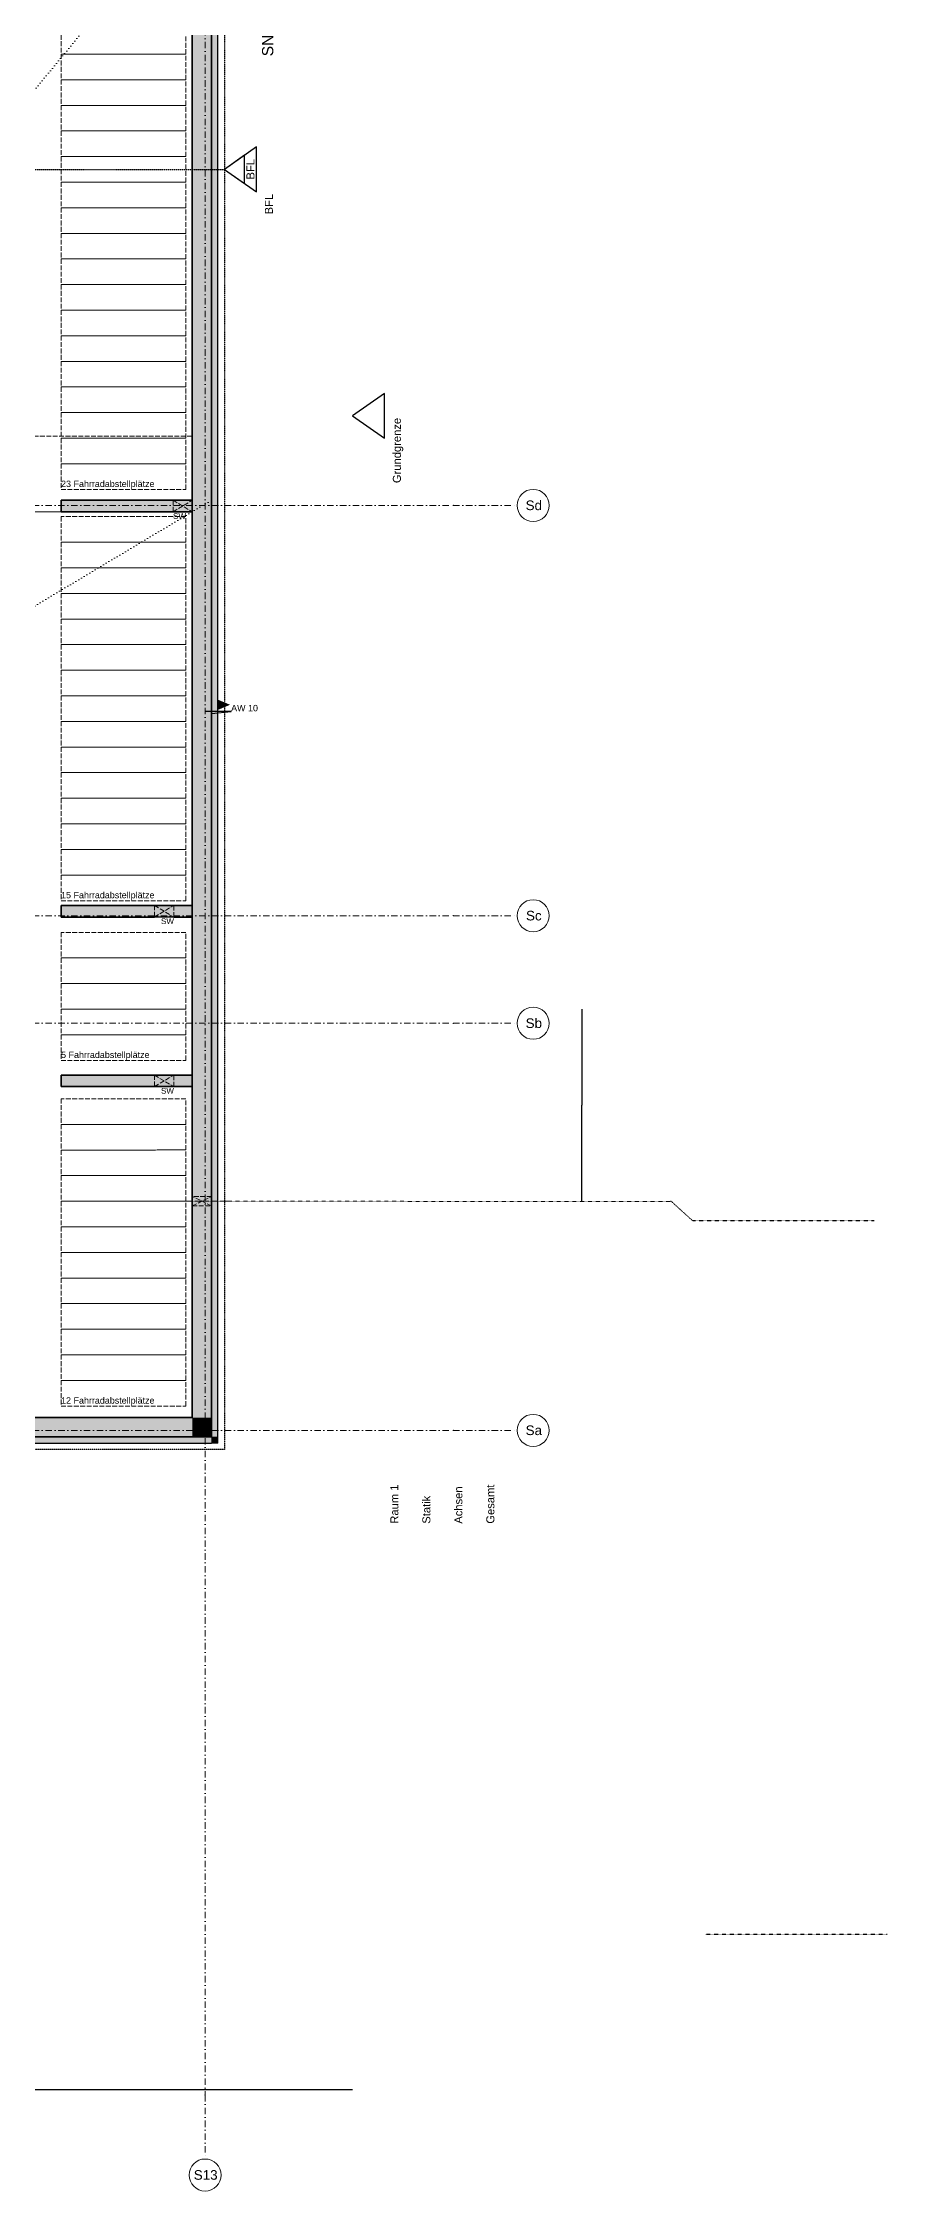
# Model space of a CAD drawing. Header units: millimetres. Extents: x 32522367 to 32638135, y 41424826 to 41540167.
# Drawn here: x 32624946 to 32638135, y 41430129 to 41463687 of the extents above; entities that cross this region are included whole.
import ezdxf
from ezdxf.enums import TextEntityAlignment as Align

# ---------------------------------------------------------------- set-up
doc = ezdxf.new("R2010")
doc.units = ezdxf.units.MM
for name, pattern in [('Achse', [0.2, 0.1, -0.05, 0, -0.05]), ('Punktlinie weit', [0.05, 0, -0.05]), ('Raster', [0.2, 0.1, -0.05, 0, -0.05]), ('Strichlinie eng', [0.1, 0.075, -0.025]), ('Strichlinie mittel', [0.15, 0.1, -0.05]), ('Strichlinie weit', [0.2, 0.15, -0.05]), ('Untersicht', [0.1, 0.075, -0.025])]:
    doc.linetypes.add(name, pattern=pattern)
for name, color, linetype in [('000 Achsraster Haupt', 251, 'Continuous'), ('110 Wand Aussen', 251, 'Continuous'), ('120 Wand Innen tragend', 251, 'Continuous'), ('220 Bodenaufbau', 251, 'Continuous'), ('240 Unterdaemmung', 251, 'Continuous'), ('571 Fahrrad Stellplaetze', 251, 'Continuous'), ('710 Kanal', 251, 'Continuous'), ('715 Lueftung', 251, 'Continuous'), ('811 Raum 2.Erschließung_ Nebenräume_Allg.räume_Technik', 251, 'Continuous'), ('955 Polierplan Beschriftung', 251, 'Continuous')]:
    doc.layers.add(name, color=color, linetype=linetype)
for name, color, linetype, lineweight in [('000 Achsraster Haupt_Stift_Nr__1', 251, 'Continuous', 13), ('110 Wand Aussen_Stift_Nr__1', 251, 'Continuous', 13), ('110 Wand Aussen_Stift_Nr__24', 251, 'Continuous', 13), ('110 Wand Aussen_Stift_Nr__29', 251, 'Continuous', 13), ('110 Wand Aussen_Stift_Nr__4', 251, 'Continuous', 35), ('110 Wand Aussen_Stift_Nr__6', 251, 'Continuous', 13), ('110 Wand Aussen_Stift_Nr__7', 251, 'Continuous', 25), ('110 Wand Aussen_Stift_Nr__78', 251, 'Continuous', 13), ('110 Wand Aussen_Stift_Nr__8', 251, 'Continuous', 35), ('120 Wand Innen tragend_Stift_Nr__1', 251, 'Continuous', 13), ('120 Wand Innen tragend_Stift_Nr__24', 251, 'Continuous', 13), ('120 Wand Innen tragend_Stift_Nr__6', 251, 'Continuous', 13), ('120 Wand Innen tragend_Stift_Nr__8', 251, 'Continuous', 35), ('220 Bodenaufbau_Stift_Nr__19', 251, 'Continuous', 0), ('240 Unterdaemmung_Stift_Nr__6', 251, 'Continuous', 13), ('571 Fahrrad Stellplaetze_Stift_Nr__1', 251, 'Continuous', 13), ('680 Grundgrenzen_Stift_Nr__16', 251, 'Continuous', 25), ('681 Fluchtlinien_Stift_Nr__10', 251, 'Continuous', 25), ('715 Lueftung_Stift_Nr__104', 251, 'Continuous', 18), ('716 Entwässerung_Stift_Nr__10', 251, 'Continuous', 25), ('851 Marker Schnittführung Neben_Stift_Nr__1', 251, 'Continuous', 13), ('915 Allgemein Beschriftung 1_Stift_Nr__1', 251, 'Continuous', 13), ('940 Einreichplan Bemassung_Stift_Nr__1', 251, 'Continuous', 13), ('955 Polierplan Beschriftung_Stift_Nr__1', 251, 'Continuous', 13), ('955 Polierplan Beschriftung_Stift_Nr__28', 251, 'Continuous', 13), ('956 Aufbauten Beschriftung_Stift_Nr__1', 251, 'Continuous', 13), ('956 Durchbruch Beschriftung_Stift_Nr__61', 251, 'Continuous', 25)]:
    doc.layers.add(name, color=color, linetype=linetype, lineweight=lineweight)
doc.layers.add('E2_LEHR_WEG_B_INTERPRETATION', color=112, linetype='Continuous', lineweight=80, true_color=0x20dd55)
doc.styles.add('ERSTELLTER_STIL_1', font='arial.ttf')
doc.styles.get("Standard").update_dxf_attribs({"font": 'arial.ttf'})
doc.dimstyles.new('ERSTELLTER_STIL__11', dxfattribs={"dimtxt": 2.5, "dimasz": 0.0912, "dimexe": 1.25, "dimexo": 0.625, "dimgap": 0, "dimtad": 1, "dimtxsty": 'Standard', "dimcen": 2.5, "dimazin": 3, "dimtfac": 1, "dimtmove": 0, "dimatfit": 3, "dimldrblk": 'ARROWHEAD_5'})
doc.dimstyles.new('ERSTELLTER_STIL__7', dxfattribs={"dimtxt": 0.5, "dimasz": 0.458937, "dimexe": 1.25, "dimexo": 0.625, "dimgap": 0, "dimtad": 1, "dimdec": 0, "dimlfac": 100, "dimtxsty": 'ERSTELLTER_STIL_1', "dimblk": 'ARROWHEAD_5', "dimblk1": 'ARROWHEAD_5', "dimblk2": 'ARROWHEAD_5', "dimcen": 2.5, "dimse1": 1, "dimse2": 1, "dimclrd": 7, "dimclre": 7, "dimclrt": 7, "dimazin": 3, "dimtfac": 1, "dimtmove": 0, "dimatfit": 3})

# ---------------------------------------------------------------- blocks, each defined once
blk = doc.blocks.new('Decke_40', base_point=(62.264, -15.078))
at = {"layer": '240 Unterdaemmung_Stift_Nr__6', "color": 7, "linetype": 'Strichlinie eng', "lineweight": 13, "flags": 128}
blk.add_lwpolyline([(62.264, -15.078), (63.463, -15.43), (62.739, -17.896), (78.255, -22.451), (82.24, -8.874), (75.284, -6.832), (75.002, -7.791), (74.398, -7.614), (74.105, -8.612), (72.665, -8.189), (71.457, -12.306), (68.108, -11.323), (66.113, -10.737), (66.093, -10.804), (63.723, -10.108)], close=True, dxfattribs=at)
blk = doc.blocks.new('Decke_61', base_point=(56.411, -7.962))
at = {"layer": '220 Bodenaufbau_Stift_Nr__19', "color": 255, "linetype": 'Continuous', "lineweight": 0, "flags": 128}
blk.add_lwpolyline([(68.923, -7.091), (69.549, -4.961), (65.73, -3.84), (68.482, 5.535), (85.043, 0.673), (78.255, -22.451), (54.228, -15.398), (55.989, -9.401)], dxfattribs=at)
blk = doc.blocks.new('Decke_86', base_point=(74.852, -6.705))
at = {"layer": '240 Unterdaemmung_Stift_Nr__6', "color": 7, "linetype": 'Strichlinie eng', "lineweight": 13, "flags": 128}
blk.add_lwpolyline([(74.852, -6.705), (75.184, -5.573), (82.573, -7.742), (82.24, -8.874)], close=True, dxfattribs=at)
blk = doc.blocks.new('Öffnung_181')
at = {"layer": '120 Wand Innen tragend_Stift_Nr__1', "color": 7, "linetype": 'Untersicht', "lineweight": 13}
for p, q in [((79.891, -14.781), (80.23, -14.693)), ((79.942, -14.609), (80.179, -14.866))]:
    blk.add_line(p, q, dxfattribs=at)
at = {"layer": '120 Wand Innen tragend_Stift_Nr__6', "color": 7, "linetype": 'Untersicht', "lineweight": 13, "flags": 128}
for points in [[(79.942, -14.609), (79.891, -14.781)], [(80.179, -14.866), (80.23, -14.693)]]:
    blk.add_lwpolyline(points, dxfattribs=at)
at = {"layer": '120 Wand Innen tragend_Stift_Nr__8', "color": 7, "linetype": 'Continuous', "lineweight": 35, "flags": 128}
for points in [[(80.23, -14.693), (79.942, -14.609)], [(79.891, -14.781), (80.179, -14.866)]]:
    blk.add_lwpolyline(points, dxfattribs=at)
blk = doc.blocks.new('Öffnung_182')
at = {"layer": '120 Wand Innen tragend_Stift_Nr__1', "color": 7, "linetype": 'Untersicht', "lineweight": 13}
for p, q in [((81.952, -8.789), (82.291, -8.701)), ((82.003, -8.617), (82.24, -8.874))]:
    blk.add_line(p, q, dxfattribs=at)
at = {"layer": '120 Wand Innen tragend_Stift_Nr__6', "color": 7, "linetype": 'Untersicht', "lineweight": 13, "flags": 128}
blk.add_lwpolyline([(82.003, -8.617), (81.952, -8.789)], dxfattribs=at)
at = {"layer": '120 Wand Innen tragend_Stift_Nr__8', "color": 7, "linetype": 'Continuous', "lineweight": 35, "flags": 128}
for points in [[(82.291, -8.701), (82.003, -8.617)], [(82.24, -8.874), (82.291, -8.701)], [(81.952, -8.789), (82.24, -8.874)]]:
    blk.add_lwpolyline(points, dxfattribs=at)
blk = doc.blocks.new('Öffnung_197')
at = {"layer": '110 Wand Aussen_Stift_Nr__1', "color": 7, "linetype": 'Untersicht', "lineweight": 13}
for p, q in [((79.186, -19.279), (79.516, -19.22)), ((79.474, -19.364), (79.228, -19.136))]:
    blk.add_line(p, q, dxfattribs=at)
at = {"layer": '110 Wand Aussen_Stift_Nr__6', "color": 7, "linetype": 'Untersicht', "lineweight": 13, "flags": 128}
for points in [[(79.186, -19.279), (79.474, -19.364)], [(79.516, -19.22), (79.228, -19.136)]]:
    blk.add_lwpolyline(points, dxfattribs=at)
at = {"layer": '110 Wand Aussen_Stift_Nr__78', "color": 5, "linetype": 'Achse', "lineweight": 13}
blk.add_line((79.783, -19.376), (78.919, -19.123), dxfattribs=at)
at = {"layer": '110 Wand Aussen_Stift_Nr__8', "color": 7, "linetype": 'Continuous', "lineweight": 35, "flags": 128}
for points in [[(79.228, -19.136), (79.186, -19.279)], [(79.474, -19.364), (79.516, -19.22)]]:
    blk.add_lwpolyline(points, dxfattribs=at)
blk = doc.blocks.new('Öffnung_231')
at = {"layer": '120 Wand Innen tragend_Stift_Nr__1', "color": 7, "linetype": 'Untersicht', "lineweight": 13}
for p, q in [((79.145, -17.324), (79.483, -17.236)), ((79.195, -17.151), (79.433, -17.409))]:
    blk.add_line(p, q, dxfattribs=at)
at = {"layer": '120 Wand Innen tragend_Stift_Nr__6', "color": 7, "linetype": 'Untersicht', "lineweight": 13, "flags": 128}
for points in [[(79.195, -17.151), (79.145, -17.324)], [(79.433, -17.409), (79.483, -17.236)]]:
    blk.add_lwpolyline(points, dxfattribs=at)
at = {"layer": '120 Wand Innen tragend_Stift_Nr__8', "color": 7, "linetype": 'Continuous', "lineweight": 35, "flags": 128}
for points in [[(79.145, -17.324), (79.433, -17.409)], [(79.483, -17.236), (79.195, -17.151)]]:
    blk.add_lwpolyline(points, dxfattribs=at)
blk = doc.blocks.new('Wand_271', base_point=(78.458, -22.823))
at = {"layer": '110 Wand Aussen_Stift_Nr__24', "linetype": 'Continuous', "lineweight": 13}
for points in [[(78.543, -22.536), (82.641, -8.575), (82.353, -8.49), (78.255, -22.451)], [(78.17, -22.739), (78.458, -22.823), (78.255, -22.451)], [(78.255, -22.451), (78.458, -22.823), (78.543, -22.536)]]:
    blk.add_hatch(color=92, dxfattribs=at).paths.add_polyline_path(points)
at = {"layer": '110 Wand Aussen_Stift_Nr__29', "linetype": 'Continuous', "lineweight": 13}
for points in [[(78.554, -22.852), (82.737, -8.603), (82.641, -8.575), (78.458, -22.823)], [(78.43, -22.919), (78.526, -22.947), (78.458, -22.823)], [(78.458, -22.823), (78.526, -22.947), (78.554, -22.852)]]:
    blk.add_hatch(color=6, dxfattribs=at).paths.add_polyline_path(points)
at = {"layer": '110 Wand Aussen_Stift_Nr__7', "color": 7, "linetype": 'Continuous', "lineweight": 25, "flags": 128}
for points in [[(78.526, -22.947), (82.737, -8.603)], [(78.526, -22.947), (78.43, -22.919)]]:
    blk.add_lwpolyline(points, dxfattribs=at)
at = {"layer": '110 Wand Aussen_Stift_Nr__8', "color": 7, "linetype": 'Continuous', "lineweight": 35}
for p, q in [((79.516, -19.22), (82.641, -8.575)), ((78.543, -22.536), (79.474, -19.364)), ((78.17, -22.739), (78.458, -22.823)), ((78.458, -22.823), (78.543, -22.536))]:
    blk.add_line(p, q, dxfattribs=at)
at = {"layer": '110 Wand Aussen_Stift_Nr__8', "color": 7, "linetype": 'Continuous', "lineweight": 35, "flags": 128}
for points in [[(82.353, -8.49), (79.228, -19.136)], [(79.186, -19.279), (78.255, -22.451)]]:
    blk.add_lwpolyline(points, dxfattribs=at)
blk = doc.blocks.new('Wand_340', base_point=(78.541, -14.197))
at = {"layer": '120 Wand Innen tragend_Stift_Nr__24', "linetype": 'Continuous', "lineweight": 13}
blk.add_hatch(color=92, dxfattribs=at).paths.add_polyline_path([(78.49, -14.37), (80.457, -14.948), (80.508, -14.775), (78.541, -14.197)])
at = {"layer": '120 Wand Innen tragend_Stift_Nr__8', "color": 7, "linetype": 'Continuous', "lineweight": 35, "flags": 128}
for points in [[(78.541, -14.197), (78.49, -14.37)], [(78.49, -14.37), (79.891, -14.781)], [(79.942, -14.609), (78.541, -14.197)], [(80.508, -14.775), (80.23, -14.693)], [(80.179, -14.866), (80.457, -14.948)], [(80.457, -14.948), (80.508, -14.775)]]:
    blk.add_lwpolyline(points, dxfattribs=at)
blk = doc.blocks.new('Wand_368', base_point=(77.795, -16.74))
at = {"layer": '120 Wand Innen tragend_Stift_Nr__24', "linetype": 'Continuous', "lineweight": 13}
blk.add_hatch(color=92, dxfattribs=at).paths.add_polyline_path([(77.744, -16.913), (79.711, -17.49), (79.762, -17.318), (77.795, -16.74)])
at = {"layer": '120 Wand Innen tragend_Stift_Nr__8', "color": 7, "linetype": 'Continuous', "lineweight": 35, "flags": 128}
for points in [[(77.795, -16.74), (77.744, -16.913)], [(79.195, -17.151), (77.795, -16.74)], [(77.744, -16.913), (79.145, -17.324)], [(79.433, -17.409), (79.711, -17.49)], [(79.762, -17.318), (79.483, -17.236)], [(79.711, -17.49), (79.762, -17.318)]]:
    blk.add_lwpolyline(points, dxfattribs=at)
blk = doc.blocks.new('Wand_374', base_point=(80.324, -8.124))
at = {"layer": '120 Wand Innen tragend_Stift_Nr__24', "linetype": 'Continuous', "lineweight": 13}
blk.add_hatch(color=92, dxfattribs=at).paths.add_polyline_path([(80.273, -8.297), (82.24, -8.874), (82.291, -8.701), (80.324, -8.124)])
at = {"layer": '120 Wand Innen tragend_Stift_Nr__8', "color": 7, "linetype": 'Continuous', "lineweight": 35, "flags": 128}
for points in [[(80.324, -8.124), (80.273, -8.297)], [(80.273, -8.297), (81.952, -8.789)], [(82.003, -8.617), (80.324, -8.124)]]:
    blk.add_lwpolyline(points, dxfattribs=at)
blk = doc.blocks.new('Wand_381', base_point=(53.942, -15.627))
at = {"layer": '110 Wand Aussen_Stift_Nr__24', "linetype": 'Continuous', "lineweight": 13}
blk.add_hatch(color=92, dxfattribs=at).paths.add_polyline_path([(78.255, -22.451), (54.027, -15.339), (53.942, -15.627), (78.17, -22.739)])
at = {"layer": '110 Wand Aussen_Stift_Nr__29', "linetype": 'Continuous', "lineweight": 13}
blk.add_hatch(color=6, dxfattribs=at).paths.add_polyline_path([(78.458, -22.823), (53.942, -15.627), (53.914, -15.723), (78.43, -22.919)])
at = {"layer": '110 Wand Aussen_Stift_Nr__7', "color": 7, "linetype": 'Continuous', "lineweight": 25, "flags": 128}
blk.add_lwpolyline([(53.914, -15.723), (78.43, -22.919)], dxfattribs=at)
at = {"layer": '110 Wand Aussen_Stift_Nr__8', "color": 7, "linetype": 'Continuous', "lineweight": 35}
for p, q in [((53.942, -15.627), (78.17, -22.739)), ((78.17, -22.739), (78.458, -22.823))]:
    blk.add_line(p, q, dxfattribs=at)
at = {"layer": '110 Wand Aussen_Stift_Nr__8', "color": 7, "linetype": 'Continuous', "lineweight": 35, "flags": 128}
blk.add_lwpolyline([(78.255, -22.451), (59.458, -16.933)], dxfattribs=at)
blk = doc.blocks.new('Wand_383', base_point=(82.641, -8.575))
at = {"layer": '110 Wand Aussen_Stift_Nr__24', "linetype": 'Continuous', "lineweight": 13}
blk.add_hatch(color=92, dxfattribs=at).paths.add_polyline_path([(84.958, 0.385), (82.353, -8.49), (82.641, -8.575), (85.246, 0.301)])
at = {"layer": '110 Wand Aussen_Stift_Nr__29', "linetype": 'Continuous', "lineweight": 13}
blk.add_hatch(color=6, dxfattribs=at).paths.add_polyline_path([(85.331, 0.589), (82.641, -8.575), (82.737, -8.603), (85.427, 0.561)])
at = {"layer": '110 Wand Aussen_Stift_Nr__4', "color": 7, "linetype": 'Continuous', "lineweight": 35}
for p, q in [((85.331, 0.589), (85.043, 0.673)), ((85.043, 0.673), (85.331, 0.589)), ((84.958, 0.385), (85.246, 0.301))]:
    blk.add_line(p, q, dxfattribs=at)
at = {"layer": '110 Wand Aussen_Stift_Nr__7', "color": 7, "linetype": 'Continuous', "lineweight": 25, "flags": 128}
blk.add_lwpolyline([(82.737, -8.603), (85.427, 0.561)], dxfattribs=at)
at = {"layer": '110 Wand Aussen_Stift_Nr__8', "color": 7, "linetype": 'Continuous', "lineweight": 35}
for p, q in [((85.246, 0.301), (85.331, 0.589)), ((82.641, -8.575), (85.246, 0.301))]:
    blk.add_line(p, q, dxfattribs=at)
at = {"layer": '110 Wand Aussen_Stift_Nr__8', "color": 7, "linetype": 'Continuous', "lineweight": 35, "flags": 128}
blk.add_lwpolyline([(84.958, 0.385), (82.353, -8.49)], dxfattribs=at)
at = {"layer": '110 Wand Aussen_Stift_Nr__8', "color": 7, "linetype": 'Continuous', "lineweight": 35}
blk.add_point((85.331, 0.589), dxfattribs=at)
blk = doc.blocks.new('Fahrradstellplatz 50x200')
at = {"layer": '571 Fahrrad Stellplaetze_Stift_Nr__1', "color": 7, "linetype": 'Strichlinie eng', "lineweight": 13}
for p, q in [((0, 1.95), (0, 0)), ((0.4, 1.95), (0, 1.95)), ((0.4, 0), (0.4, 1.95)), ((0, 0), (0.4, 0))]:
    blk.add_line(p, q, dxfattribs=at)
blk = doc.blocks.new('Träger_62', base_point=(75.925, -17.89))
at = {"layer": '715 Lueftung_Stift_Nr__104', "linetype": 'Continuous', "lineweight": 0, "true_color": 0x260033}
blk.add_hatch(color=198, dxfattribs=at).paths.add_polyline_path([(76.02, -18.064), (77.989, -11.357), (77.641, -11.547), (75.83, -17.716)])
at = {"layer": '715 Lueftung_Stift_Nr__104', "color": 202, "linetype": 'Strichlinie mittel', "lineweight": 18, "true_color": 0x9900cc, "flags": 128}
for points in [[(76.02, -18.064), (77.989, -11.357)], [(75.83, -17.716), (77.641, -11.547)]]:
    blk.add_lwpolyline(points, dxfattribs=at)
blk = doc.blocks.new('ARROWHEAD_5')
at = {"linetype": 'Continuous', "lineweight": 0}
blk.add_hatch(color=0, dxfattribs=at).paths.add_polyline_path([(-1, 0.2679), (0, 0), (-1, -0.2679)])
at = {"color": 0, "linetype": 'Continuous', "lineweight": 0}
blk.add_line((0, 0), (-1, 0), dxfattribs=at)
blk = doc.blocks.new('*D2271')
at = {"layer": '710 Kanal', "color": 7, "linetype": 'Continuous', "lineweight": -2, "transparency": 16777216}
for p, q in [((32633367, 41448592), (32633367, 41447092)), ((32633367, 41445593), (32633367, 41447091))]:
    blk.add_line(p, q, dxfattribs=at)
at = {"layer": 'Defpoints', "color": 0, "linetype": 'Continuous', "transparency": 16777216}
for p in [(32632866, 41448593), (32633367, 41448593), (32632975, 41445593)]:
    blk.add_point(p, dxfattribs=at)
at = {"layer": '710 Kanal', "color": 7, "linetype": 'Continuous', "lineweight": -2, "transparency": 16777216, "xscale": 0.4589371980676332, "yscale": 0.4589371980676332, "zscale": 0.4589371980676332}
for p, rotation in [((32633367, 41448593), 90.00029351521331), ((32633367, 41445593), 270.0002935152133)]:
    blk.add_blockref('ARROWHEAD_5', p, dxfattribs=dict(at, rotation=rotation))
at = {"layer": '710 Kanal', "color": 7, "linetype": 'Continuous', "lineweight": 50, "transparency": 16777216, "insert": (32633367, 41447092), "char_height": 0.5, "attachment_point": 5, "rotation": 73.6401, "style": 'ERSTELLTER_STIL_1'}
blk.add_mtext('\\A1;300001', dxfattribs=at)
blk = doc.blocks.new('Etikett_305', base_point=(61.333, -9.547))
at = {"layer": '955 Polierplan Beschriftung_Stift_Nr__1', "color": 7, "linetype": 'Punktlinie weit', "lineweight": 13}
blk.add_line((59.579, -14.747), (82.579, -8.786), dxfattribs=at)
blk = doc.blocks.new('Etikett_327', base_point=(76.433, -1.455))
at = {"layer": '955 Polierplan Beschriftung_Stift_Nr__1', "color": 7, "linetype": 'Punktlinie weit', "lineweight": 13}
blk.add_line((74.679, -6.654), (85.331, 0.589), dxfattribs=at)
at = {"layer": '955 Polierplan Beschriftung_Stift_Nr__1', "color": 7, "lineweight": 13, "char_height": 0.11, "rotation": 34.2161, "line_spacing_factor": 0.929581, "style": 'ERSTELLTER_STIL_1'}
for s, insert, attachment_point in [('\\A1;{\\pql;\\fArial|b0|i0|c0|p0;\\W1.000000;RDOK\\fArial|b0|i0|c0|p0;\\W1.000000;\\fArial|b0|i0|c0|p0;\\W1.000000;-0,05\\fArial|b0|i0|c0|p0;\\W1.000000;\\A1{\\H.66x;\\S^  ;}\\fArial|b0|i0|c0|p0;\\W1.000000;\\fArial|b0|i0|c0|p0;\\W1.000000;\\P\\pql;\\fArial|b0|i0|c0|p0;\\W1.000000;RDUK\\fArial|b0|i0|c0|p0;\\W1.000000;\\fArial|b0|i0|c0|p0;\\W1.000000;-0,27\\fArial|b0|i0|c0|p0;\\W1.000000;\\A1{\\H.66x;\\S^  ;}\\fArial|b0|i0|c0|p0;\\W1.000000;\\fArial|b0|i0|c0|p0;\\W1.000000;}', (80.528, -2.683), 4), ('\\A1;{\\pqc;\\fArial|b0|i0|c0|p0;\\W1.000000;\\fArial|b0|i0|c0|p0;\\W1.000000;\\fArial|b0|i0|c0|p0;\\W1.000000;STB-Decke\\fArial|b0|i0|c0|p0;\\W1.000000;\\A1{\\H.66x;\\S^  ;}\\fArial|b0|i0|c0|p0;\\W1.000000;\\fArial|b0|i0|c0|p0;\\W1.000000;\\P\\pqc;\\fArial|b0|i0|c0|p0;\\W1.000000;d=\\fArial|b0|i0|c0|p0;\\W1.000000;\\fArial|b0|i0|c0|p0;\\W1.000000;0,22\\fArial|b0|i0|c0|p0;\\W1.000000;\\A1{\\H.66x;\\S^  ;}\\fArial|b0|i0|c0|p0;\\W1.000000;\\fArial|b0|i0|c0|p0;\\W1.000000;}', (77.857, -4.499), 5)]:
    blk.add_mtext(s, dxfattribs=dict(at, insert=insert, attachment_point=attachment_point))
blk = doc.blocks.new('Standard-Rastermarker_19')
at = {"layer": '000 Achsraster Haupt_Stift_Nr__1', "color": 7, "linetype": 'Raster', "lineweight": 13}
for p, q in [((1, 0), (50.083, 0)), ((50.083, 0), (51.083, 0))]:
    blk.add_line(p, q, dxfattribs=at)
at = {"layer": '000 Achsraster Haupt_Stift_Nr__1', "color": 7, "linetype": 'Continuous', "lineweight": 13}
blk.add_circle((51.333, 0), 0.25, dxfattribs=at)
at = {"layer": '000 Achsraster Haupt_Stift_Nr__1', "color": 7, "linetype": 'Raster', "lineweight": 13}
blk.add_point((50.083, 0), dxfattribs=at)
blk.add_point((50.083, 0), dxfattribs=at)
at = {"layer": '000 Achsraster Haupt_Stift_Nr__1', "color": 7, "lineweight": 13, "style": 'ERSTELLTER_STIL_1'}
for tag, p in [('AC_MarkerText_1_0', (-0.359, -0.034)), ('AC_MarkerText_1_1', (51.224, -0.034))]:
    blk.add_attdef(tag, text='', height=0.15, rotation=90, dxfattribs=at).set_placement(p, align=Align.TOP_CENTER)
blk = doc.blocks.new('Standard-Rastermarker_20')
at = {"layer": '000 Achsraster Haupt_Stift_Nr__1', "color": 7, "linetype": 'Raster', "lineweight": 13}
for p, q in [((1, 0), (91.413, 0)), ((91.413, 0), (91.413, 0)), ((91.413, 0), (92.413, 0))]:
    blk.add_line(p, q, dxfattribs=at)
at = {"layer": '000 Achsraster Haupt_Stift_Nr__1', "color": 7, "linetype": 'Continuous', "lineweight": 13}
blk.add_circle((92.663, 0), 0.25, dxfattribs=at)
at = {"layer": '000 Achsraster Haupt_Stift_Nr__1', "color": 7, "linetype": 'Raster', "lineweight": 13}
blk.add_point((91.413, 0), dxfattribs=at)
at = {"layer": '000 Achsraster Haupt_Stift_Nr__1', "color": 7, "lineweight": 13, "style": 'ERSTELLTER_STIL_1'}
for tag, p in [('AC_MarkerText_1_0', (-0.25, 0.075)), ('AC_MarkerText_1_1', (92.663, 0.075))]:
    blk.add_attdef(tag, text='', height=0.15, dxfattribs=at).set_placement(p, align=Align.TOP_CENTER)

msp = doc.modelspace()

# ---------------------------------------------------------------- linework, layer by layer
at = {"layer": '680 Grundgrenzen_Stift_Nr__16', "color": 5, "linetype": 'Continuous', "lineweight": 25}
for p, q in [((32630281.169, 41458213.352), (32629781.171, 41457863.35)), ((32630281.169, 41458213.352), (32629781.171, 41457863.35)), ((32630281.173, 41457513.352), (32630281.169, 41458213.352)), ((32630281.173, 41457513.352), (32630281.169, 41458213.352)), ((32629781.171, 41457863.35), (32630281.173, 41457513.352)), ((32629781.171, 41457863.35), (32630281.173, 41457513.352)), ((32629781.303, 41431712.841), (32542868.915, 41431712.402)), ((32629781.303, 41431712.841), (32542868.915, 41431712.402))]:
    msp.add_line(p, q, dxfattribs=at)
at = {"layer": '681 Fluchtlinien_Stift_Nr__10', "color": 1, "linetype": 'Continuous', "lineweight": 25}
for p, q in [((32628281.15, 41462062.833), (32627781.152, 41461712.831)), ((32628096.235, 41461933.392), (32627781.152, 41461712.831)), ((32628096.237, 41461492.273), (32628096.235, 41461933.392)), ((32628281.153, 41461362.833), (32628281.15, 41462062.833)), ((32627781.152, 41461712.831), (32628281.153, 41461362.833)), ((32627781.152, 41461712.831), (32628096.237, 41461492.273))]:
    msp.add_line(p, q, dxfattribs=at)
at = {"layer": '681 Fluchtlinien_Stift_Nr__10', "color": 1, "linetype": 'Strichlinie weit', "lineweight": 25}
msp.add_lwpolyline([(32545868.865, 41441712.417), (32545868.431, 41527613.435), (32593380.819, 41527613.674), (32593380.92, 41507613.674), (32565868.532, 41507613.536), (32565868.764, 41461712.518), (32607781.152, 41461712.73), (32607781.069, 41478013.747), (32627781.069, 41478013.848), (32627781.253, 41441712.831)], close=True, dxfattribs=at)
for points in [[(32587378.762, 41461712.627), (32607781.152, 41461712.73), (32607781.069, 41478013.747), (32627781.069, 41478013.848), (32627781.253, 41441712.831), (32587378.862, 41441712.627)], [(32607781.152, 41461712.73), (32627781.152, 41461712.831)], [(32607781.152, 41461712.73), (32627781.152, 41461712.831)]]:
    msp.add_lwpolyline(points, dxfattribs=at)
at = {"layer": '716 Entwässerung_Stift_Nr__10', "color": 1, "linetype": 'Punktlinie weit', "lineweight": 25}
for p, q in [((32635098.68, 41445290.843), (32637934.63, 41445290.857)), ((32635299.061, 41434141.824), (32638135.011, 41434141.838))]:
    msp.add_line(p, q, dxfattribs=at)
at = {"layer": '811 Raum 2.Erschließung_ Nebenräume_Allg.räume_Technik', "color": 40, "linetype": 'Continuous', "lineweight": 0, "true_color": 0xffd933, "flags": 128}
msp.add_lwpolyline([(32614878.863, 41442212.772), (32627278.861, 41442212.834), (32627278.835, 41447382.828), (32625228.834, 41447382.818), (32625228.833, 41447562.818), (32627278.834, 41447562.828), (32627278.821, 41450032.828), (32625228.821, 41450032.818), (32625228.82, 41450212.818), (32627278.82, 41450212.828), (32627278.789, 41456362.828), (32625228.788, 41456362.818), (32625228.787, 41456542.818), (32627278.788, 41456542.828), (32627278.787, 41456762.83), (32627278.739, 41466012.828)], dxfattribs=at)
at = {"layer": '955 Polierplan Beschriftung_Stift_Nr__28', "color": 32, "linetype": 'Achse', "lineweight": 13, "true_color": 0xb85600}
for p, q in [((32626941.64, 41445593.477), (32634781.346, 41445587.99)), ((32634755.076, 41445597.753), (32635098.68, 41445285.843))]:
    msp.add_line(p, q, dxfattribs=at)
at = {"layer": 'E2_LEHR_WEG_B_INTERPRETATION', "color": 112, "true_color": 0x20dd55}
msp.add_solid([(32627869.266, 41453348.26), (32627670.583, 41453264.813), (32627670.583, 41453431.707)], dxfattribs=at)

# ---------------------------------------------------------------- block references
at = {"layer": '000 Achsraster Haupt', "color": 7, "linetype": 'Continuous', "lineweight": 18}
ref = msp.add_blockref('Standard-Rastermarker_19', (32627478.659, 41481712.831), dxfattribs=dict(at, xscale=999.9999999999995, yscale=999.9999999999995, zscale=999.9999999999995, rotation=270.0002901272617))
ref.add_attrib('AC_MarkerText_1_1', 'S13', dxfattribs={"layer": '000 Achsraster Haupt_Stift_Nr__1', "color": 7, "lineweight": 13, "height": 150, "rotation": 0.0002954, "style": 'ERSTELLTER_STIL_1'}).set_placement((32627488.576, 41430455.761), align=Align.TOP_CENTER)
ref = msp.add_blockref('Standard-Rastermarker_20', (32539942.756, 41456462.383), dxfattribs=dict(at, xscale=999.9999999999995, yscale=999.9999999999995, zscale=999.9999999999995, rotation=0.0002901272618044))
ref.add_attrib('AC_MarkerText_1_1', 'Sd', dxfattribs={"layer": '000 Achsraster Haupt_Stift_Nr__1', "color": 7, "lineweight": 13, "height": 150, "rotation": 0.0002901, "style": 'ERSTELLTER_STIL_1'}).set_placement((32632615.755, 41456539.237), align=Align.TOP_CENTER)
ref = msp.add_blockref('Standard-Rastermarker_20', (32539942.788, 41450052.387), dxfattribs=dict(at, xscale=999.9999999999995, yscale=999.9999999999995, zscale=999.9999999999995, rotation=0.0002901272618044))
ref.add_attrib('AC_MarkerText_1_1', 'Sc', dxfattribs={"layer": '000 Achsraster Haupt_Stift_Nr__1', "color": 7, "lineweight": 13, "height": 150, "rotation": 0.0002901, "style": 'ERSTELLTER_STIL_1'}).set_placement((32632615.787, 41450129.241), align=Align.TOP_CENTER)
ref = msp.add_blockref('Standard-Rastermarker_20', (32539942.797, 41448372.387), dxfattribs=dict(at, xscale=999.9999999999995, yscale=999.9999999999995, zscale=999.9999999999995, rotation=0.0002901272618044))
ref.add_attrib('AC_MarkerText_1_1', 'Sb', dxfattribs={"layer": '000 Achsraster Haupt_Stift_Nr__1', "color": 7, "lineweight": 13, "height": 150, "rotation": 0.0002901, "style": 'ERSTELLTER_STIL_1'}).set_placement((32632615.796, 41448449.241), align=Align.TOP_CENTER)
ref = msp.add_blockref('Standard-Rastermarker_20', (32539942.829, 41442012.387), dxfattribs=dict(at, xscale=999.9999999999995, yscale=999.9999999999995, zscale=999.9999999999995, rotation=0.0002901272618044))
ref.add_attrib('AC_MarkerText_1_1', 'Sa', dxfattribs={"layer": '000 Achsraster Haupt_Stift_Nr__1', "color": 7, "lineweight": 13, "height": 150, "rotation": 0.0002901, "style": 'ERSTELLTER_STIL_1'}).set_placement((32632615.828, 41442089.242), align=Align.TOP_CENTER)
at = {"layer": '110 Wand Aussen', "color": 7, "lineweight": 35, "xscale": 1000, "yscale": 1000, "zscale": 1000, "rotation": 16.36019999999994}
for name, p in [('Wand_383', (32627578.787, 41456762.831)), ('Wand_271', (32627578.863, 41441912.836)), ('Wand_381', (32602028.864, 41441912.707))]:
    msp.add_blockref(name, p, dxfattribs=at)
at = {"layer": '110 Wand Aussen', "color": 7, "linetype": 'Continuous', "lineweight": 13, "xscale": 1000, "yscale": 1000, "zscale": 1000, "rotation": 16.36019999999994}
msp.add_blockref('Öffnung_197', (32545868.865, 41441712.417), dxfattribs=at)
at = {"layer": '120 Wand Innen tragend', "color": 7, "lineweight": 35, "xscale": 1000, "yscale": 1000, "zscale": 1000, "rotation": 16.36019999999994}
for name, p in [('Wand_374', (32625228.787, 41456542.818)), ('Wand_340', (32625228.82, 41450212.818)), ('Wand_368', (32625228.833, 41447562.818))]:
    msp.add_blockref(name, p, dxfattribs=at)
at = {"layer": '120 Wand Innen tragend', "color": 7, "linetype": 'Continuous', "lineweight": 13, "xscale": 1000, "yscale": 1000, "zscale": 1000, "rotation": 16.36019999999994}
for name in ['Öffnung_182', 'Öffnung_181', 'Öffnung_231']:
    msp.add_blockref(name, (32545868.865, 41441712.417), dxfattribs=at)
at = {"layer": '220 Bodenaufbau', "color": 255, "linetype": 'Continuous', "lineweight": 0, "xscale": 1000, "yscale": 1000, "zscale": 1000, "rotation": 16.36019999999994}
msp.add_blockref('Decke_61', (32602238.823, 41449962.702), dxfattribs=at)
at = {"layer": '240 Unterdaemmung', "color": 7, "linetype": 'Strichlinie eng', "lineweight": 13, "xscale": 1000, "yscale": 1000, "zscale": 1000, "rotation": 16.36019999999994}
for name, p in [('Decke_86', (32619578.791, 41456362.79)), ('Decke_40', (32609858.849, 41444782.845))]:
    msp.add_blockref(name, p, dxfattribs=at)
at = {"layer": '571 Fahrrad Stellplaetze', "color": 7, "linetype": 'Continuous', "lineweight": 13, "xscale": 999.9999999999995, "yscale": 999.9999999999995, "zscale": 999.9999999999995, "rotation": 270.0002935152813}
for p in [(32625228.749, 41463912.818), (32625228.752, 41463512.818), (32625228.754, 41463112.818), (32625228.756, 41462712.818), (32625228.758, 41462312.818), (32625228.76, 41461912.818), (32625228.762, 41461512.818), (32625228.764, 41461112.818), (32625228.766, 41460712.818), (32625228.768, 41460312.818), (32625228.77, 41459912.818), (32625228.772, 41459512.818), (32625228.774, 41459112.818), (32625228.776, 41458712.818), (32625228.778, 41458312.818), (32625228.78, 41457912.818), (32625228.782, 41457512.818), (32625228.784, 41457112.818), (32625228.789, 41456287.818), (32625228.791, 41455887.818), (32625228.793, 41455487.818), (32625228.795, 41455087.818), (32625228.797, 41454687.818), (32625228.799, 41454287.818), (32625228.801, 41453887.818), (32625228.803, 41453487.818), (32625228.805, 41453087.818), (32625228.807, 41452687.818), (32625228.809, 41452287.818), (32625228.811, 41451887.818), (32625228.813, 41451487.818), (32625228.815, 41451087.818), (32625228.817, 41450687.818), (32625228.822, 41449792.818), (32625228.824, 41449392.818), (32625228.826, 41448992.818), (32625228.828, 41448592.818), (32625228.83, 41448192.818), (32625228.835, 41447192.824), (32625228.837, 41446792.824), (32625228.839, 41446392.824), (32625228.841, 41445992.824), (32625228.843, 41445592.824), (32625228.845, 41445192.824), (32625228.847, 41444792.824), (32625228.849, 41444392.824), (32625228.851, 41443992.824), (32625228.853, 41443592.824), (32625228.856, 41443192.824), (32625228.858, 41442792.824)]:
    msp.add_blockref('Fahrradstellplatz 50x200', p, dxfattribs=at)
at = {"layer": '715 Lueftung', "color": 8, "lineweight": 13, "xscale": 1000, "yscale": 1000, "zscale": 1000, "rotation": 16.36019999999994}
msp.add_blockref('Träger_62', (32623758.842, 41445932.811), dxfattribs=at)
at = {"layer": '955 Polierplan Beschriftung', "color": 7, "linetype": 'Continuous', "lineweight": 13, "xscale": 1000, "yscale": 1000, "zscale": 1000, "rotation": 16.36019999999994}
for name, p in [('Etikett_327', (32619617.067, 41461846.146)), ('Etikett_305', (32607407.128, 41449828.084))]:
    msp.add_blockref(name, p, dxfattribs=at)

# ---------------------------------------------------------------- texts
at = {"layer": '680 Grundgrenzen_Stift_Nr__16', "color": 5, "linetype": 'Continuous', "lineweight": 25, "insert": (32630413.316, 41457320.72), "char_height": 125, "attachment_point": 2, "rotation": 90.0002935, "style": 'ERSTELLTER_STIL_1'}
msp.add_mtext('\\A1;{\\pqc;\\fArial|b0|i0|c0|p0;\\W1.000000;Grundgrenze}', dxfattribs=at)
msp.add_mtext('\\A1;{\\pqc;\\fArial|b0|i0|c0|p0;\\W1.000000;Grundgrenze}', dxfattribs=at)
at = {"layer": '681 Fluchtlinien_Stift_Nr__10', "color": 1, "linetype": 'Continuous', "lineweight": 25, "char_height": 125, "attachment_point": 2, "rotation": 90.0002935, "style": 'ERSTELLTER_STIL_1'}
for insert in [(32628124.807, 41461714.166), (32628413.297, 41461170.201)]:
    msp.add_mtext('\\A1;{\\pqc;\\fArial|b0|i0|c0|p0;\\W1.000000;BFL}', dxfattribs=dict(at, insert=insert))
at = {"layer": '851 Marker Schnittführung Neben_Stift_Nr__1', "color": 7, "linetype": 'Continuous', "lineweight": 13, "insert": (32628369.276, 41463478.386), "char_height": 175, "attachment_point": 1, "rotation": 90.0002935, "style": 'ERSTELLTER_STIL_1'}
msp.add_mtext('\\A1;{\\pql;\\fArial|b0|i0|c0|p0;\\W1.000000;S\\fArial|b0|i0|c0|p0;\\W1.000000;N\\fArial|b0|i0|c0|p0;\\W1.000000;-05a}', dxfattribs=at)
at = {"layer": '915 Allgemein Beschriftung 1_Stift_Nr__1', "color": 7, "linetype": 'Continuous', "lineweight": 13, "char_height": 100, "attachment_point": 7, "rotation": 0.0002892, "style": 'ERSTELLTER_STIL_1'}
for s, insert in [('\\A1;{\\pql;\\fArial|b0|i0|c0|p0;\\W1.000000;23\\fArial|b0|i0|c0|p0;\\W1.000000; Fahrradabstellplätze}', (32625228.786, 41456719.849)), ('\\A1;{\\pql;\\fArial|b0|i0|c0|p0;\\W1.000000;15\\fArial|b0|i0|c0|p0;\\W1.000000; Fahrradabstellplätze}', (32625228.819, 41450294.85)), ('\\A1;{\\pql;\\fArial|b0|i0|c0|p0;\\W1.000000;5 Fahrradabstellplätze}', (32625228.832, 41447799.849)), ('\\A1;{\\pql;\\fArial|b0|i0|c0|p0;\\W1.000000;12\\fArial|b0|i0|c0|p0;\\W1.000000; Fahrradabstellplätze}', (32625228.86, 41442399.855))]:
    msp.add_mtext(s, dxfattribs=dict(at, insert=insert))
at = {"layer": '940 Einreichplan Bemassung_Stift_Nr__1', "color": 7, "linetype": 'Continuous', "lineweight": 13, "char_height": 125, "attachment_point": 4, "rotation": 90.0002901, "style": 'ERSTELLTER_STIL_1'}
for s, insert in [('\\A1;{\\pql;\\fArial|b0|i0|c0|p0;\\W1.000000;Raum 1}', (32630437.518, 41440554.673)), ('\\A1;{\\pql;\\fArial|b0|i0|c0|p0;\\W1.000000;Achsen}', (32631437.513, 41440554.678)), ('\\A1;{\\pql;\\fArial|b0|i0|c0|p0;\\W1.000000;Gesamt}', (32631937.555, 41440554.68)), ('\\A1;{\\pql;\\fArial|b0|i0|c0|p0;\\W1.000000;Statik}', (32630937.557, 41440554.675))]:
    msp.add_mtext(s, dxfattribs=dict(at, insert=insert))
at = {"layer": '956 Aufbauten Beschriftung_Stift_Nr__1', "color": 7, "linetype": 'Continuous', "lineweight": 13, "insert": (32627886.007, 41453245.443), "char_height": 100, "attachment_point": 7, "rotation": 0.0002456, "style": 'ERSTELLTER_STIL_1'}
msp.add_mtext('\\A1;{\\pql;\\fArial|b0|i0|c0|p0;\\W1.000000;AW \\fArial|b0|i0|c0|p0;\\W1.000000;10}', dxfattribs=at)
at = {"layer": '956 Durchbruch Beschriftung_Stift_Nr__61', "color": 5, "linetype": 'Continuous', "lineweight": 25, "char_height": 90, "attachment_point": 1, "rotation": 0.0002892, "style": 'ERSTELLTER_STIL_1'}
for insert in [(32626978.789, 41456342.255), (32626790.126, 41450012.254), (32626790.017, 41447362.254)]:
    msp.add_mtext('\\A1;{\\pql;\\fArial|b0|i0|c0|p0;\\W1.000000;SW}', dxfattribs=dict(at, insert=insert))

# ---------------------------------------------------------------- dimensions: what is measured, and where the dimension line sits
at = {"layer": '710 Kanal', "color": 7, "linetype": 'Continuous', "lineweight": 50}
dim = msp.add_linear_dim(base=(32633366.796, 41448592.861), p1=(32632974.813, 41445592.848), p2=(32632865.642, 41448592.859), angle=90.0002935, dimstyle='ERSTELLTER_STIL__7', dxfattribs=at)
dim.commit()
dim.dimension.update_dxf_attribs({"geometry": '*D2271', "text_midpoint": (32633366.803, 41447091.586), "dimtype": 160, "text_rotation": 73.6400935})

# ---------------------------------------------------------------- leaders
at = {"layer": '956 Aufbauten Beschriftung_Stift_Nr__1', "color": 7, "linetype": 'Continuous', "lineweight": 13, "annotation_type": 0, "has_hookline": 1, "hookline_direction": 1, "text_width": 412.551, "horizontal_direction": (1, 4e-06, 0)}
msp.add_leader([(32627578.805, 41453212.83), (32627886.007, 41453245.443)], dimstyle='ERSTELLTER_STIL__11', dxfattribs=at)

doc.saveas('drawing.dxf')
